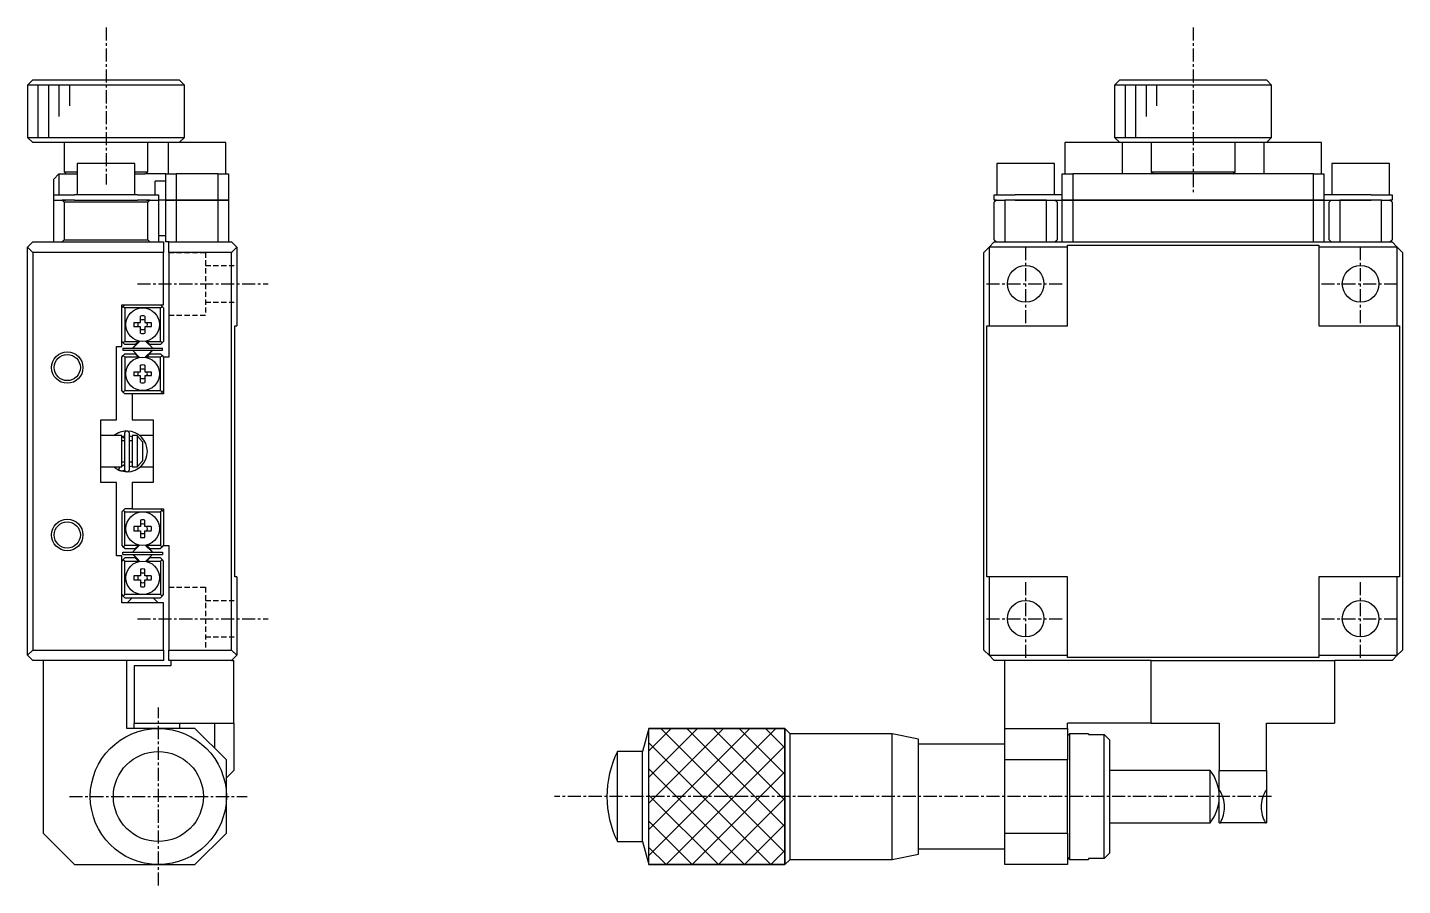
# Model space of a CAD drawing. Extents: x 10 to 361, y 10 to 248.
# Drawn here: x 230 to 361.4, y 110.5 to 192.5 of the extents above; entities that cross this region are included whole.
import ezdxf

# ---------------------------------------------------------------- set-up
doc = ezdxf.new("R2010")
doc.units = 0
doc.linetypes.add('CENTER', pattern=[2, 1.25, -0.25, 0.25, -0.25])
doc.linetypes.add('DASHED', pattern=[0.75, 0.5, -0.25])
doc.layers.get('0').update_dxf_attribs({"linetype": 'CONTINUOUS'})
doc.layers.add('CENTER', color=1, linetype='CENTER')

msp = doc.modelspace()

# ---------------------------------------------------------------- linework, layer by layer
at = {"color": 7, "linetype": 'CONTINUOUS'}
for p, q in [((230.5, 187.5), (230, 187)), ((245, 187), (230, 187)), ((230, 187), (230, 182)), ((230.5, 187.5), (244.5, 187.5)), ((245, 187), (244.5, 187.5)), ((245, 182), (245, 187)), ((334.358029, 187.5), (333.858029, 187)), ((348.858029, 187), (333.858029, 187)), ((333.858029, 187), (333.858029, 182)), ((334.358029, 187.5), (348.358029, 187.5)), ((348.858029, 187), (348.358029, 187.5)), ((348.858029, 182), (348.858029, 187)), ((230, 182), (245, 182)), ((230, 182), (230.5, 181.5)), ((243.45, 181.5), (230.5, 181.5)), ((233.5, 181.5), (233.5, 178.7)), ((241.5, 178.7), (241.5, 181.5)), ((248.95, 181.5), (243.45, 181.5)), ((243.45, 181.5), (243.45, 178.5)), ((244.5, 181.5), (245, 182)), ((248.95, 178.5), (248.95, 181.5)), ((334.608029, 181.5), (329.108029, 181.5)), ((329.108029, 181.5), (329.108029, 178.5)), ((333.858029, 182), (341.358029, 182)), ((333.858029, 182), (334.358029, 181.5)), ((341.358029, 181.5), (334.608029, 181.5)), ((334.608029, 178.5), (334.608029, 181.5)), ((337.358029, 181.5), (337.358029, 178.7)), ((341.358029, 182), (348.858029, 182)), ((348.108029, 181.5), (341.358029, 181.5)), ((345.358029, 178.7), (345.358029, 181.5)), ((353.608029, 181.5), (348.108029, 181.5)), ((348.108029, 181.5), (348.108029, 178.5)), ((348.358029, 181.5), (348.858029, 182)), ((353.608029, 178.5), (353.608029, 181.5)), ((233.5, 178.7), (234.75, 178.7)), ((233.5, 178.7), (233.7, 178.5)), ((240.25, 179.5), (234.75, 179.5)), ((234.75, 179.5), (234.75, 176.5)), ((240.25, 176.5), (240.25, 179.5)), ((240.25, 178.7), (241.5, 178.7)), ((241.3, 178.5), (241.5, 178.7)), ((328.108029, 179.5), (322.608029, 179.5)), ((322.608029, 179.5), (322.608029, 176.5)), ((328.108029, 176.5), (328.108029, 179.5)), ((337.358029, 178.7), (341.358029, 178.7)), ((337.358029, 178.7), (337.558029, 178.5)), ((341.358029, 178.7), (345.358029, 178.7)), ((345.158029, 178.5), (345.358029, 178.7)), ((360.108029, 179.5), (354.608029, 179.5)), ((354.608029, 179.5), (354.608029, 176.5)), ((360.108029, 176.5), (360.108029, 179.5)), ((233, 178.5), (232.5, 178)), ((232.5, 176.5), (232.5, 178)), ((233, 178.5), (233, 176.5)), ((233, 178.5), (234.75, 178.5)), ((240.25, 178.5), (241.2, 178.5)), ((243.2, 178.5), (241.2, 178.5)), ((242.2, 176.5), (242.2, 177.8)), ((243.2, 177.8), (242.2, 177.8)), ((243.2, 176), (243.2, 178.5)), ((243.2, 178.5), (244.2, 178.5)), ((244.2, 178.5), (244.2, 176)), ((248.2, 178.5), (244.2, 178.5)), ((248.2, 176), (248.2, 178.5)), ((248.2, 178.5), (249.2, 178.5)), ((249.2, 178.5), (249.2, 176)), ((328.858029, 176), (328.858029, 178.5)), ((328.858029, 178.5), (329.858029, 178.5)), ((329.858029, 178.5), (329.858029, 176)), ((352.858029, 178.5), (329.858029, 178.5)), ((352.858029, 176), (352.858029, 178.5)), ((352.858029, 178.5), (353.858029, 178.5)), ((353.858029, 178.5), (353.858029, 176)), ((232.5, 176), (232.5, 176.5)), ((232.5, 176.5), (234.5, 176.5)), ((240.5, 176.5), (234.5, 176.5)), ((240.5, 176.5), (242.5, 176.5)), ((242.5, 176.5), (242.5, 176)), ((322.358029, 176), (322.358029, 176.5)), ((322.358029, 176.5), (324.358029, 176.5)), ((328.858029, 176.5), (324.358029, 176.5)), ((358.358029, 176.5), (353.858029, 176.5)), ((358.358029, 176.5), (360.358029, 176.5)), ((360.358029, 176.5), (360.358029, 176)), ((232.5, 172), (232.5, 176)), ((232.5, 176), (233.3, 176)), ((233.5, 175.8), (233.3, 176)), ((233.3, 176), (233.62822, 176)), ((233.62822, 176), (233.3, 176)), ((241.5, 175.8), (233.5, 175.8)), ((233.5, 175.8), (233.5, 172.2)), ((234.5, 176), (233.62822, 176)), ((234.5, 176), (240.5, 176)), ((241.37178, 176), (240.5, 176)), ((241.37178, 176), (241.7, 176)), ((241.7, 176), (241.37178, 176)), ((241.7, 176), (241.5, 175.8)), ((241.5, 172.2), (241.5, 175.8)), ((241.7, 176), (242.5, 176)), ((242.5, 176), (242.5, 172)), ((243.2, 176), (242.5, 176)), ((244.2, 176), (243.2, 176)), ((243.2, 172), (243.2, 176)), ((243.2, 176), (244.2, 176)), ((244.2, 176), (248.2, 176)), ((244.2, 176), (244.2, 172)), ((248.2, 176), (244.2, 176)), ((249.2, 176), (248.2, 176)), ((248.2, 172), (248.2, 176)), ((248.2, 176), (249.2, 176)), ((249.2, 176), (249.2, 172)), ((322.558029, 176), (322.358029, 175.8)), ((322.558029, 176), (322.358029, 176)), ((322.358029, 172.2), (322.358029, 175.8)), ((322.558029, 176), (323.358029, 176)), ((323.358029, 176), (323.358029, 172)), ((324.358029, 176), (323.358029, 176)), ((324.358029, 176), (323.358029, 176)), ((327.358029, 176), (324.358029, 176)), ((324.358029, 176), (327.358029, 176)), ((327.358029, 172), (327.358029, 176)), ((327.358029, 176), (328.858029, 176)), ((328.358029, 175.8), (328.158029, 176)), ((328.358029, 175.8), (328.358029, 172.2)), ((329.858029, 176), (328.858029, 176)), ((328.858029, 172), (328.858029, 176)), ((328.858029, 176), (329.858029, 176)), ((329.858029, 176), (352.858029, 176)), ((329.858029, 176), (329.858029, 172)), ((352.858029, 176), (329.858029, 176)), ((353.858029, 176), (352.858029, 176)), ((352.858029, 172), (352.858029, 176)), ((352.858029, 176), (353.858029, 176)), ((353.858029, 176), (353.858029, 172)), ((353.858029, 176), (355.358029, 176)), ((354.558029, 176), (354.358029, 175.8)), ((354.358029, 172.2), (354.358029, 175.8)), ((358.358029, 176), (355.358029, 176)), ((355.358029, 176), (355.358029, 172)), ((355.358029, 176), (358.358029, 176)), ((359.358029, 176), (358.358029, 176)), ((359.358029, 176), (358.358029, 176)), ((359.358029, 172), (359.358029, 176)), ((359.358029, 176), (360.158029, 176)), ((360.358029, 175.8), (360.158029, 176)), ((360.358029, 176), (360.158029, 176)), ((360.358029, 175.8), (360.358029, 172.2)), ((233.3, 172), (233.5, 172.2)), ((233.5, 172.2), (241.5, 172.2)), ((241.5, 172.2), (241.7, 172)), ((243.2, 172.6), (242.5, 172.6)), ((322.358029, 172.2), (322.558029, 172)), ((328.158029, 172), (328.358029, 172.2)), ((354.358029, 172.2), (354.558029, 172)), ((360.158029, 172), (360.358029, 172.2)), ((230.5, 172), (230, 171.5)), ((230, 132.5), (230, 171.5)), ((230, 171.5), (230.5, 171)), ((230.5, 172), (243, 172)), ((230.5, 171), (230.5, 133)), ((243, 171), (230.5, 171)), ((243, 172), (243, 171)), ((243, 166), (243, 171)), ((243.5, 172), (243.2, 172)), ((243.5, 171), (243.5, 172)), ((243.5, 172), (249.5, 172)), ((243.5, 171), (243.5, 161)), ((249.5, 171), (243.5, 171)), ((249.5, 172), (250, 171.5)), ((250, 171.5), (249.5, 171)), ((249.5, 133), (249.5, 171)), ((250, 171.5), (250, 164)), ((321.858029, 171.5), (321.358029, 171)), ((321.358029, 133), (321.358029, 171)), ((322.358029, 172), (321.858029, 171.5)), ((321.858029, 171.5), (321.858029, 164)), ((329.358029, 171.5), (321.858029, 171.5)), ((322.358029, 172), (360.358029, 172)), ((329.358029, 171.7), (353.358029, 171.7)), ((329.358029, 171.5), (329.358029, 171.7)), ((329.358029, 164), (329.358029, 171.5)), ((353.358029, 171.7), (353.358029, 171.5)), ((360.858029, 171.5), (353.358029, 171.5)), ((353.358029, 171.5), (353.358029, 164)), ((360.858029, 171.5), (360.358029, 172)), ((360.858029, 164), (360.858029, 171.5)), ((361.358029, 171), (360.858029, 171.5)), ((361.358029, 171), (361.358029, 133)), ((239, 162), (239, 166)), ((239, 166), (243, 166)), ((239, 165.7), (239.15, 165.85)), ((239.3, 166), (239.15, 165.85)), ((239.15, 165.85), (239.3, 165.7)), ((239.3, 165.7), (239.3, 162.5)), ((241, 165.7), (239.3, 165.7)), ((242.7, 165.7), (241, 165.7)), ((242.85, 165.85), (242.7, 166)), ((242.7, 165.7), (242.85, 165.85)), ((242.7, 162.5), (242.7, 165.7)), ((242.85, 165.85), (243, 165.7)), ((243, 165.7), (243, 162.5)), ((240.173864, 164.3), (240.8, 164.3)), ((240.8, 164.3), (240.8, 164.926136)), ((241.2, 164.926136), (241.2, 164.3)), ((241.2, 164.3), (241.826136, 164.3)), ((240.8, 163.9), (240.173864, 163.9)), ((240.8, 163.273864), (240.8, 163.9)), ((241.2, 163.9), (241.2, 163.273864)), ((241.826136, 163.9), (241.2, 163.9)), ((249.8, 164), (250, 164)), ((249.8, 140), (249.8, 164)), ((321.658029, 140), (321.658029, 164)), ((321.658029, 164), (321.858029, 164)), ((321.858029, 164), (329.358029, 164)), ((353.358029, 164), (360.858029, 164)), ((360.858029, 164), (361.058029, 164)), ((361.058029, 164), (361.058029, 140)), ((238.5, 162), (239, 162)), ((238.5, 155), (238.5, 162)), ((239.15, 162.35), (239, 162.5)), ((239.1, 161.85), (239.1, 161.65)), ((239.1, 161.85), (242.9, 161.85)), ((239.1, 161.65), (242.9, 161.65)), ((239.3, 162.5), (239.15, 162.35)), ((239.15, 162.35), (239.3, 162.2)), ((239.3, 162.5), (240.600951, 162.5)), ((240.300951, 162.2), (239.3, 162.2)), ((240.714938, 162.525599), (240.098439, 161.909099)), ((240.098439, 161.873744), (240.487348, 162.262652)), ((240.098439, 161.590901), (240.714938, 160.974401)), ((240.300951, 162.2), (240.600951, 162.5)), ((240.487348, 162.262652), (240.745126, 162.520431)), ((240.600951, 162.5), (240.641607, 162.540656)), ((241.901561, 161.626256), (241.254874, 160.979569)), ((241.901561, 161.909099), (241.285062, 162.525599)), ((241.285062, 160.974401), (241.901561, 161.590901)), ((241.358393, 162.540656), (241.399049, 162.5)), ((241.399049, 162.5), (241.699049, 162.2)), ((241.399049, 162.5), (242.7, 162.5)), ((242.7, 162.2), (241.699049, 162.2)), ((242.85, 162.35), (242.7, 162.5)), ((242.7, 162.2), (242.85, 162.35)), ((243, 162.5), (242.85, 162.35)), ((242.9, 161.65), (242.9, 161.85)), ((239, 161), (239.15, 161.15)), ((239, 157.8), (239, 161)), ((239.3, 161.3), (239.15, 161.15)), ((239.15, 161.15), (239.3, 161)), ((239.3, 161.3), (240.300951, 161.3)), ((239.3, 161), (239.3, 157.8)), ((240.600951, 161), (239.3, 161)), ((240.600951, 161), (240.300951, 161.3)), ((240.641607, 160.959344), (240.600951, 161)), ((241.399049, 161), (241.358393, 160.959344)), ((241.699049, 161.3), (241.399049, 161)), ((242.7, 161), (241.399049, 161)), ((241.699049, 161.3), (242.7, 161.3)), ((242.85, 161.15), (242.7, 161.3)), ((242.7, 161), (242.85, 161.15)), ((242.7, 157.8), (242.7, 161)), ((242.85, 161.15), (243, 161)), ((243, 161), (243, 157.5)), ((243.5, 161), (243, 161)), ((240.173864, 159.6), (240.8, 159.6)), ((240.8, 159.2), (240.173864, 159.2)), ((240.8, 159.6), (240.8, 160.226136)), ((240.8, 158.573864), (240.8, 159.2)), ((241.2, 160.226136), (241.2, 159.6)), ((241.2, 159.6), (241.826136, 159.6)), ((241.826136, 159.2), (241.2, 159.2)), ((241.2, 159.2), (241.2, 158.573864)), ((239.15, 157.65), (239, 157.8)), ((239.3, 157.8), (239.15, 157.65)), ((239.15, 157.65), (239.3, 157.5)), ((239.3, 157.8), (241, 157.8)), ((241, 157.8), (242.7, 157.8)), ((242.85, 157.65), (242.7, 157.8)), ((242.7, 157.5), (242.85, 157.65)), ((243, 157.8), (242.85, 157.65)), ((240, 157.5), (239.3, 157.5)), ((240, 157.5), (240, 155)), ((243, 157.5), (240, 157.5)), ((237, 149), (237, 155)), ((237, 155), (238.5, 155)), ((238.723345, 153.770013), (238.710233, 153.764223)), ((238.722209, 153.770721), (238.723035, 153.771197)), ((238.769286, 153.789511), (238.723035, 153.771197)), ((238.723035, 153.771197), (238.724757, 153.771568)), ((238.727475, 153.77109), (238.724757, 153.771568)), ((238.724757, 153.771568), (238.725148, 153.770653)), ((238.772448, 153.790629), (238.769286, 153.789511)), ((238.774491, 153.791342), (238.772448, 153.790629)), ((238.779545, 153.793078), (238.774491, 153.791342)), ((238.782601, 153.794107), (238.779545, 153.793078)), ((238.783954, 153.794558), (238.782601, 153.794107)), ((238.786006, 153.795236), (238.783954, 153.794558)), ((239.278841, 153.709344), (239.278841, 150.259344)), ((239.728841, 150.259344), (239.728841, 153.709344)), ((240, 155), (242, 155)), ((242, 155), (242, 153.075)), ((239, 153.5), (237, 153.5)), ((238.999962, 153.398124), (239.278805, 153.468542)), ((238.999998, 153.380812), (239.009371, 153.380968)), ((239, 150.5), (239, 153.5)), ((239.278841, 153), (239, 153)), ((239.009371, 153.380968), (239.022995, 153.380601)), ((239.022995, 153.380601), (239.036584, 153.379531)), ((239.036584, 153.379531), (239.0501, 153.377762)), ((239.0501, 153.377762), (239.063507, 153.3753)), ((239.063507, 153.3753), (239.076768, 153.372151)), ((239.076768, 153.372151), (239.089847, 153.368326)), ((239.089847, 153.368326), (239.10271, 153.363837)), ((239.10271, 153.363837), (239.115321, 153.358698)), ((239.115321, 153.358698), (239.12765, 153.352925)), ((239.12765, 153.352925), (239.139663, 153.346535)), ((239.139663, 153.346535), (239.151331, 153.339549)), ((239.151331, 153.339549), (239.162626, 153.331986)), ((239.162626, 153.331986), (239.173519, 153.323868)), ((239.173519, 153.323868), (239.183985, 153.315219)), ((239.183985, 153.315219), (239.193999, 153.306064)), ((239.193999, 153.306064), (239.20354, 153.296426)), ((239.20354, 153.296426), (239.212586, 153.286333)), ((239.212586, 153.286333), (239.221116, 153.275811)), ((239.221116, 153.275811), (239.229114, 153.264888)), ((239.229114, 153.264888), (239.236561, 153.253591)), ((239.236561, 153.253591), (239.243442, 153.241949)), ((239.243442, 153.241949), (239.249744, 153.229991)), ((239.249744, 153.229991), (239.255455, 153.217745)), ((239.255455, 153.217745), (239.260561, 153.205243)), ((239.260561, 153.205243), (239.265055, 153.192513)), ((239.265055, 153.192513), (239.268926, 153.179586)), ((239.268926, 153.179586), (239.272169, 153.166492)), ((239.272169, 153.166492), (239.274776, 153.153261)), ((239.274776, 153.153261), (239.276743, 153.139924)), ((239.276743, 153.139924), (239.278066, 153.126511)), ((239.278066, 153.126511), (239.278744, 153.113054)), ((239.278744, 153.113054), (239.278841, 153.105838)), ((240, 153), (239.728841, 153)), ((239.728896, 153.468267), (240.000145, 153.401015)), ((240, 153.5), (240, 150.5)), ((240.5, 153.5), (240, 153.5)), ((240, 153.400894), (240, 153)), ((240.5, 153.445683), (240.5, 153.5)), ((240.5, 150.554317), (240.5, 153.445683)), ((240.5, 153.445683), (241, 152.916515)), ((240.727846, 153.5), (240.727745, 153.5)), ((240.728317, 153.5), (240.728162, 153.5)), ((242, 153.5), (240.728626, 153.5)), ((241, 152.916515), (241, 151.083485)), ((242, 153.075), (242, 150.925)), ((241, 151.083485), (240.5, 150.554317)), ((237, 150.5), (239, 150.5)), ((238.24177, 150.499797), (238.7236, 150.198564)), ((238.690539, 150.213401), (238.71475, 150.202503)), ((238.714538, 150.202552), (238.813764, 150.500013)), ((238.71475, 150.202503), (239.474143, 150.035897)), ((238.718678, 150.209381), (238.718866, 150.216076)), ((238.719179, 150.204105), (238.718678, 150.209381)), ((238.718866, 150.216076), (238.719742, 150.224141)), ((238.720366, 150.200286), (238.719179, 150.204105)), ((238.719742, 150.224141), (238.7213, 150.233517)), ((238.72223, 150.197952), (238.720366, 150.200286)), ((238.7213, 150.233517), (238.723528, 150.244136)), ((238.724757, 150.197121), (238.72223, 150.197952)), ((238.723035, 150.197492), (238.754388, 150.184673)), ((238.723528, 150.244136), (238.72641, 150.255919)), ((238.72641, 150.255919), (238.729925, 150.268782)), ((238.729925, 150.268782), (238.734047, 150.28263)), ((238.734047, 150.28263), (238.738747, 150.297362)), ((238.738747, 150.297362), (238.743989, 150.31287)), ((238.743989, 150.31287), (238.749736, 150.329041)), ((238.749736, 150.329041), (238.755945, 150.345758)), ((238.754388, 150.184673), (238.788098, 150.172769)), ((238.755945, 150.345758), (238.762572, 150.362897)), ((238.762572, 150.362897), (238.769568, 150.380334)), ((238.769568, 150.380334), (238.776881, 150.397942)), ((238.776881, 150.397942), (238.784459, 150.415592)), ((238.784459, 150.415592), (238.792245, 150.433154)), ((238.788098, 150.172769), (238.822349, 150.162566)), ((238.792245, 150.433154), (238.800184, 150.450502)), ((238.800184, 150.450502), (238.808217, 150.467508)), ((238.808217, 150.467508), (238.816286, 150.484047)), ((238.816286, 150.484047), (238.824332, 150.5)), ((238.822349, 150.162566), (238.857056, 150.154091)), ((238.857056, 150.154091), (238.892133, 150.147363)), ((238.892133, 150.147363), (238.927494, 150.142397)), ((238.927494, 150.142397), (238.963053, 150.139206)), ((238.963053, 150.139206), (238.998724, 150.137796)), ((238.998724, 150.137796), (239.034419, 150.138171)), ((239.005129, 150.587751), (238.999997, 150.587877)), ((239, 151), (239.278841, 151)), ((239.018749, 150.587898), (239.005129, 150.587751)), ((239.032339, 150.588748), (239.018749, 150.587898)), ((239.045861, 150.590295), (239.032339, 150.588748)), ((239.034419, 150.138171), (239.070051, 150.140329)), ((239.059277, 150.592535), (239.045861, 150.590295)), ((239.072554, 150.595459), (239.059277, 150.592535)), ((239.070051, 150.140329), (239.105534, 150.144266)), ((239.085654, 150.599057), (239.072554, 150.595459)), ((239.098545, 150.603317), (239.085654, 150.599057)), ((239.111193, 150.608226), (239.098545, 150.603317)), ((239.105534, 150.144266), (239.140781, 150.149971)), ((239.123566, 150.613766), (239.111193, 150.608226)), ((239.135634, 150.619923), (239.123566, 150.613766)), ((239.147367, 150.626676), (239.135634, 150.619923)), ((239.140781, 150.149971), (239.175706, 150.157431)), ((239.158738, 150.634007), (239.147367, 150.626676)), ((239.16972, 150.641893), (239.158738, 150.634007)), ((239.180288, 150.650313), (239.16972, 150.641893)), ((239.175706, 150.157431), (239.210224, 150.166628)), ((239.190417, 150.659244), (239.180288, 150.650313)), ((239.200086, 150.668661), (239.190417, 150.659244)), ((239.209272, 150.678541), (239.200086, 150.668661)), ((239.217957, 150.688856), (239.209272, 150.678541)), ((239.210224, 150.166628), (239.244251, 150.17754)), ((239.226122, 150.699582), (239.217957, 150.688856)), ((239.23375, 150.710691), (239.226122, 150.699582)), ((239.240824, 150.722156), (239.23375, 150.710691)), ((239.247331, 150.73395), (239.240824, 150.722156)), ((239.244251, 150.17754), (239.277703, 150.19014)), ((239.253256, 150.746043), (239.247331, 150.73395)), ((239.258589, 150.758408), (239.253256, 150.746043)), ((239.263317, 150.771015), (239.258589, 150.758408)), ((239.267431, 150.783836), (239.263317, 150.771015)), ((239.270923, 150.79684), (239.267431, 150.783836)), ((239.273786, 150.809998), (239.270923, 150.79684)), ((239.276013, 150.823279), (239.273786, 150.809998)), ((239.2776, 150.836654), (239.276013, 150.823279)), ((239.278543, 150.850091), (239.2776, 150.836654)), ((239.277703, 150.19014), (239.288459, 150.194604)), ((239.278841, 150.862851), (239.278543, 150.850091)), ((239.728841, 151), (240, 151)), ((240.000034, 150.56785), (239.728899, 150.500192)), ((240, 151), (240, 150.567839)), ((240, 150.5), (240.5, 150.5)), ((240.5, 150.5), (240.5, 150.554317)), ((240.766364, 150.5), (242, 150.5)), ((242, 150.925), (242, 149)), ((238.5, 149), (237, 149)), ((238.5, 142), (238.5, 149)), ((240, 149), (240, 146.5)), ((242, 149), (240, 149)), ((239.15, 146.35), (239, 146.2)), ((239, 146.2), (239, 143)), ((239.15, 146.35), (239.3, 146.5)), ((239.3, 146.2), (239.15, 146.35)), ((240, 146.5), (239.3, 146.5)), ((239.3, 143), (239.3, 146.2)), ((239.3, 146.2), (241, 146.2)), ((240, 146.5), (243, 146.5)), ((241, 146.2), (242.7, 146.2)), ((242.7, 146.5), (242.85, 146.35)), ((242.85, 146.35), (242.7, 146.2)), ((242.7, 146.2), (242.7, 143)), ((243, 146.2), (242.85, 146.35)), ((243, 146.5), (243, 143)), ((240.8, 144.8), (240.173864, 144.8)), ((240.8, 145.426136), (240.8, 144.8)), ((241.2, 144.8), (241.2, 145.426136)), ((241.826136, 144.8), (241.2, 144.8)), ((240.173864, 144.4), (240.8, 144.4)), ((240.8, 144.4), (240.8, 143.773864)), ((241.2, 143.773864), (241.2, 144.4)), ((241.2, 144.4), (241.826136, 144.4)), ((239, 142), (238.5, 142)), ((239, 143), (239.15, 142.85)), ((239, 137.5), (239, 142)), ((239.1, 142.15), (239.1, 142.35)), ((239.1, 142.35), (242.9, 142.35)), ((239.1, 142.15), (242.9, 142.15)), ((239.15, 142.85), (239.3, 143)), ((239.3, 142.7), (239.15, 142.85)), ((240.600951, 143), (239.3, 143)), ((239.3, 142.7), (240.300951, 142.7)), ((240.714938, 143.025599), (240.098439, 142.409099)), ((240.098439, 142.126256), (240.487348, 141.737348)), ((240.098439, 142.090901), (240.714938, 141.474401)), ((240.600951, 143), (240.300951, 142.7)), ((240.641607, 143.040656), (240.600951, 143)), ((241.901561, 142.373744), (241.254874, 143.020431)), ((241.901561, 142.409099), (241.285062, 143.025599)), ((241.285062, 141.474401), (241.901561, 142.090901)), ((241.399049, 143), (241.358393, 143.040656)), ((242.7, 143), (241.399049, 143)), ((241.699049, 142.7), (241.399049, 143)), ((241.699049, 142.7), (242.7, 142.7)), ((242.7, 143), (242.85, 142.85)), ((242.85, 142.85), (242.7, 142.7)), ((242.85, 142.85), (243, 143)), ((242.9, 142.35), (242.9, 142.15)), ((243, 143), (243.5, 143)), ((243.5, 143), (243.5, 133)), ((239.15, 141.65), (239, 141.5)), ((239.15, 141.65), (239.3, 141.8)), ((239.3, 141.5), (239.15, 141.65)), ((240.300951, 141.8), (239.3, 141.8)), ((239.3, 141.5), (240.600951, 141.5)), ((239.3, 138.3), (239.3, 141.5)), ((240.300951, 141.8), (240.600951, 141.5)), ((240.487348, 141.737348), (240.745126, 141.479569)), ((240.600951, 141.5), (240.641607, 141.459344)), ((240.8, 140.726136), (240.8, 140.1)), ((241.2, 140.1), (241.2, 140.726136)), ((241.358393, 141.459344), (241.399049, 141.5)), ((241.399049, 141.5), (241.699049, 141.8)), ((241.399049, 141.5), (242.7, 141.5)), ((242.7, 141.8), (241.699049, 141.8)), ((242.7, 141.8), (242.85, 141.65)), ((242.85, 141.65), (242.7, 141.5)), ((242.7, 141.5), (242.7, 138.3)), ((243, 141.5), (242.85, 141.65)), ((243, 138.3), (243, 141.5)), ((240.8, 140.1), (240.173864, 140.1)), ((240.173864, 139.7), (240.8, 139.7)), ((240.8, 139.7), (240.8, 139.073864)), ((241.826136, 140.1), (241.2, 140.1)), ((241.2, 139.073864), (241.2, 139.7)), ((241.2, 139.7), (241.826136, 139.7)), ((250, 140), (249.8, 140)), ((250, 140), (250, 132.5)), ((321.858029, 140), (321.658029, 140)), ((321.858029, 140), (321.858029, 132.5)), ((329.358029, 140), (321.858029, 140)), ((329.358029, 132.5), (329.358029, 140)), ((353.358029, 140), (353.358029, 132.5)), ((360.858029, 140), (353.358029, 140)), ((360.858029, 132.5), (360.858029, 140)), ((361.058029, 140), (360.858029, 140)), ((239, 138.3), (239.15, 138.15)), ((239.15, 138.15), (239.3, 138.3)), ((239.3, 138), (239.15, 138.15)), ((241, 138.3), (239.3, 138.3)), ((239.3, 138), (242.7, 138)), ((240, 137.980744), (239.75, 137.730744)), ((240, 137.980744), (242, 137.980744)), ((242.7, 138.3), (241, 138.3)), ((242.25, 137.730744), (242, 137.980744)), ((242.7, 138.3), (242.85, 138.15)), ((242.85, 138.15), (242.7, 138)), ((242.85, 138.15), (243, 138.3)), ((243, 137.5), (239, 137.5)), ((239.75, 137.730744), (239.519256, 137.5)), ((242.480744, 137.5), (242.25, 137.730744)), ((243, 133), (243, 137.5)), ((230.5, 133), (230, 132.5)), ((230.5, 133), (243, 133)), ((243, 133), (243, 132)), ((243.5, 133), (249.5, 133)), ((243.5, 132), (243.5, 133)), ((249.5, 133), (250, 132.5)), ((321.358029, 133), (321.858029, 132.5)), ((360.858029, 132.5), (361.358029, 133)), ((230, 132.5), (230.5, 132)), ((243, 132), (230.5, 132)), ((231.5, 132), (231.5, 115.5)), ((239.5, 125.5), (239.5, 132)), ((240.2, 131.5), (240.2, 126)), ((243.7, 131.5), (240.2, 131.5)), ((249.5, 132), (243.5, 132)), ((243.7, 132), (243.7, 131.5)), ((250, 132.5), (249.5, 132)), ((249.5, 132), (249.7, 132)), ((249.7, 126), (249.7, 132)), ((321.858029, 132.5), (329.358029, 132.5)), ((321.858029, 132.5), (322.358029, 132)), ((337.358029, 132), (322.358029, 132)), ((323.358029, 125.5), (323.358029, 132)), ((329.358029, 132.3), (329.358029, 132.5)), ((353.358029, 132.3), (329.358029, 132.3)), ((337.358029, 126), (337.358029, 132)), ((337.358029, 132), (354.858029, 132)), ((353.358029, 132.5), (353.358029, 132.3)), ((353.358029, 132.5), (360.858029, 132.5)), ((354.858029, 132), (354.858029, 126)), ((360.358029, 132), (354.858029, 132)), ((360.358029, 132), (360.858029, 132.5)), ((242.5, 125.5), (239.5, 125.5)), ((240.2, 126), (249.7, 126)), ((240.2, 125.5), (240.2, 126)), ((246, 125.5), (242.5, 125.5)), ((244.541688, 125.5), (244.541688, 126)), ((249, 122.5), (246, 125.5)), ((247.858312, 126), (247.858312, 123.641688)), ((249.7, 126), (249.7, 121.5)), ((289.358022, 125.499999), (288.768534, 123.3)), ((289.358022, 125.499999), (302.358023, 125.499999)), ((289.358022, 112.500001), (289.358022, 125.499999)), ((302.358023, 119.000028), (302.358023, 125.499999)), ((302.858025, 124.999996), (302.358023, 125.499999)), ((302.358023, 125.499999), (302.358023, 112.500001)), ((302.858025, 119.000026), (302.858025, 124.999996)), ((312.60803, 124.999996), (302.858025, 124.999996)), ((312.60803, 119.000026), (312.60803, 124.999996)), ((315.108029, 124.499997), (312.60803, 124.999996)), ((323.358029, 122.5), (323.358029, 125.5)), ((323.358029, 125.5), (329.358029, 125.5)), ((337.358029, 126), (329.358029, 126)), ((329.358029, 125.5), (329.358029, 126)), ((329.358029, 125.5), (329.358029, 122.5)), ((329.558029, 125), (329.358029, 124.8)), ((329.558029, 125), (329.558029, 113)), ((331.358029, 125), (329.558029, 125)), ((331.358029, 125), (331.358029, 124.91608)), ((331.358029, 124.91608), (332.858029, 124.91608)), ((332.858029, 113.08392), (332.858029, 124.91608)), ((332.858029, 124.91608), (333.358029, 124.408327)), ((337.358029, 126), (343.858029, 126)), ((343.858029, 126), (343.858029, 121.5)), ((348.358029, 126), (354.858029, 126)), ((348.358029, 121.5), (348.358029, 126)), ((315.108029, 119.000024), (315.108029, 124.499997)), ((323.358029, 124), (315.108029, 124)), ((333.358029, 124.408327), (333.358029, 113.591673)), ((249, 119), (249, 122.5)), ((286.358023, 119.000019), (286.358023, 123.3)), ((288.768534, 123.3), (286.358023, 123.3)), ((288.768534, 119.000019), (288.768534, 123.3)), ((329.358029, 122.5), (323.358029, 122.5)), ((323.358029, 115.5), (323.358029, 122.5)), ((329.358029, 115.5), (329.358029, 122.5)), ((249, 120.8), (249.7, 121.5)), ((342.98052, 121.499996), (333.358029, 121.499996)), ((342.98052, 119.000011), (342.98052, 121.499996)), ((343.858029, 121.5), (348.358029, 121.5)), ((343.858029, 119.658312), (343.858029, 121.5)), ((348.358029, 121.5), (348.358029, 119.658312)), ((343.858029, 116.5), (343.858029, 119.658312)), ((348.358029, 119.658312), (348.358029, 116.5)), ((249, 115.5), (249, 119)), ((286.358023, 114.7), (286.358023, 119.000019)), ((288.768534, 114.7), (288.768534, 119.000019)), ((289.358022, 112.500001), (289.358022, 119.000028)), ((302.858025, 113.000004), (302.858025, 119.000026)), ((312.60803, 113.000004), (312.60803, 119.000026)), ((315.108029, 113.500003), (315.108029, 119.000024)), ((342.98052, 116.500004), (342.98052, 119.000011)), ((333.358029, 116.500004), (342.98052, 116.500004)), ((343.858029, 116.5), (343.956105, 116.5)), ((348.259953, 116.5), (343.956105, 116.5)), ((348.259953, 116.5), (348.358029, 116.5)), ((231.5, 115.5), (234.5, 112.5)), ((246, 112.5), (249, 115.5)), ((286.358023, 114.7), (288.768534, 114.7)), ((288.768534, 114.7), (289.358022, 112.500001)), ((323.358029, 115.5), (329.358029, 115.5)), ((323.358029, 112.5), (323.358029, 115.5)), ((329.358029, 115.5), (329.358029, 112.5)), ((302.358023, 112.500001), (302.858025, 113.000004)), ((302.858025, 113.000004), (312.60803, 113.000004)), ((312.60803, 113.000004), (315.108029, 113.500003)), ((315.108029, 114), (323.358029, 114)), ((329.358029, 113.2), (329.558029, 113)), ((329.558029, 113), (331.358029, 113)), ((332.858029, 113.08392), (331.358029, 113.08392)), ((331.358029, 113.08392), (331.358029, 113)), ((333.358029, 113.591673), (332.858029, 113.08392)), ((234.5, 112.5), (242.5, 112.5)), ((242.5, 112.5), (246, 112.5)), ((302.358023, 112.500001), (289.358022, 112.500001)), ((329.358029, 112.5), (323.358029, 112.5))]:
    msp.add_line(p, q, dxfattribs=at)
at = {"color": 3, "linetype": 'CONTINUOUS'}
for p, q in [((231, 187), (231, 182)), ((232, 187), (232, 182)), ((233, 187), (233, 184)), ((234, 187), (234, 185)), ((334.858029, 187), (334.858029, 182)), ((335.858029, 187), (335.858029, 182)), ((336.858029, 187), (336.858029, 184)), ((337.858029, 187), (337.858029, 185)), ((289.358022, 119.000028), (289.358022, 125.499999)), ((302.358023, 125.499999), (289.358022, 125.499999)), ((289.358022, 123.358022), (291.499999, 125.499999)), ((289.358022, 120.858022), (293.999999, 125.499999)), ((289.358022, 118.358022), (296.499999, 125.499999)), ((289.358022, 115.858022), (298.999999, 125.499999)), ((289.358022, 113.358022), (301.499999, 125.499999)), ((290.500001, 125.499999), (302.358023, 113.641977)), ((293.000001, 125.499999), (302.358023, 116.141977)), ((295.500001, 125.499999), (302.358023, 118.641977)), ((298.000001, 125.499999), (302.358023, 121.141977)), ((300.500001, 125.499999), (302.358023, 123.641977)), ((289.358022, 124.141978), (300.999999, 112.500001)), ((291.000001, 112.500001), (302.358023, 123.858023)), ((289.358022, 121.641978), (298.499999, 112.500001)), ((293.500001, 112.500001), (302.358023, 121.358023)), ((289.358022, 119.141978), (295.999999, 112.500001)), ((296.000001, 112.500001), (302.358023, 118.858023)), ((302.358023, 112.500001), (302.358023, 119.000028)), ((289.358022, 116.641978), (293.499999, 112.500001)), ((298.500001, 112.500001), (302.358023, 116.358023)), ((289.358022, 114.141978), (290.999999, 112.500001)), ((301.000001, 112.500001), (302.358023, 113.858023)), ((289.358022, 112.500001), (302.358023, 112.500001))]:
    msp.add_line(p, q, dxfattribs=at)
at = {"color": 3, "linetype": 'DASHED'}
for p, q in [((243.5, 171), (247, 171)), ((247, 171), (247, 165)), ((247, 169.75), (250, 169.75)), ((247, 166.25), (250, 166.25)), ((243.5, 165), (247, 165)), ((243.5, 139), (247, 139)), ((247, 139), (247, 133)), ((247, 137.75), (250, 137.75)), ((247, 134.25), (250, 134.25)), ((243.5, 133), (247, 133))]:
    msp.add_line(p, q, dxfattribs=at)
at = {"color": 7, "linetype": 'CONTINUOUS'}
for centre, radius in [((325.358029, 168), 1.75), ((357.358029, 168), 1.75), ((241, 164.1), 1.6), ((233.8, 160), 1.25), ((241, 159.4), 1.6), ((241, 144.6), 1.6), ((233.8, 144), 1.25), ((241, 139.9), 1.6), ((325.358029, 136), 1.75), ((357.358029, 136), 1.75), ((242.5, 119), 6.499999), ((242.5, 119), 4.3)]:
    msp.add_circle(centre, radius, dxfattribs=at)
at = {"color": 3, "linetype": 'CONTINUOUS'}
for centre in [(233.8, 160), (233.8, 144)]:
    msp.add_circle(centre, 1.5, dxfattribs=at)
at = {"color": 7, "linetype": 'CONTINUOUS'}
for centre, radius, start, end in [((241, 164.1), 0.85, 166.391039, 193.608961), ((241, 164.1), 0.459295, 154.186081, 205.813919), ((241, 164.1), 0.85, 76.391039, 103.608961), ((241, 164.1), 0.459295, 64.186081, 115.813919), ((241, 164.1), 0.459295, 334.186081, 25.813919), ((241, 164.1), 0.85, 346.391039, 13.608961), ((241, 164.1), 0.459295, 244.186081, 295.813919), ((241, 164.1), 0.85, 256.391039, 283.608961), ((240.23986, 161.767678), 0.2, 135, 155.693883), ((240.23986, 161.732322), 0.2, 204.306117, 225), ((240.23986, 161.732322), 0.2, 135, 143.957276), ((241.76014, 161.767678), 0.2, 24.306117, 45), ((241.76014, 161.732322), 0.2, 315, 335.693883), ((241.76014, 161.767678), 0.2, 315, 323.957276), ((241, 159.4), 0.85, 166.391039, 193.608961), ((241, 159.4), 0.459295, 154.186081, 205.813919), ((241, 159.4), 0.85, 76.391039, 103.608961), ((241, 159.4), 0.459295, 64.186081, 115.813919), ((241, 159.4), 0.459295, 244.186081, 295.813919), ((241, 159.4), 0.459295, 334.186081, 25.813919), ((241, 159.4), 0.85, 346.391039, 13.608961), ((241, 159.4), 0.85, 256.391039, 283.608961), ((239.505892, 151.978544), 1.95452, 90.936425, 128.867884), ((239.503841, 153.709344), 0.225, 0, 180), ((239.503906, 151.984286), 1.948674, 270.747257, 89.157427), ((239.503841, 150.259344), 0.225, 180, 0), ((241, 144.6), 0.85, 166.391039, 193.608961), ((241, 144.6), 0.459295, 154.186081, 205.813919), ((241, 144.6), 0.85, 76.391039, 103.608961), ((241, 144.6), 0.459295, 64.186081, 115.813919), ((241, 144.6), 0.459295, 334.186081, 25.813919), ((241, 144.6), 0.85, 346.391039, 13.608961), ((241, 144.6), 0.459295, 244.186081, 295.813919), ((241, 144.6), 0.85, 256.391039, 283.608961), ((240.23986, 142.267678), 0.2, 135, 155.693883), ((240.23986, 142.232322), 0.2, 204.306117, 225), ((240.23986, 142.267678), 0.2, 216.042724, 225), ((241.76014, 142.267678), 0.2, 24.306117, 45), ((241.76014, 142.232322), 0.2, 36.042724, 45), ((241.76014, 142.232322), 0.2, 315, 335.693883), ((241, 139.9), 0.85, 76.391039, 103.608961), ((241, 139.9), 0.85, 166.391039, 193.608961), ((241, 139.9), 0.459295, 154.186081, 205.813919), ((241, 139.9), 0.459295, 64.186081, 115.813919), ((241, 139.9), 0.459295, 244.186081, 295.813919), ((241, 139.9), 0.459295, 334.186081, 25.813919), ((241, 139.9), 0.85, 346.391039, 13.608961), ((241, 139.9), 0.85, 256.391039, 283.608961), ((295.103024, 118.999998), 9.745001, 153.816202, 206.183785), ((339.858025, 118.999997), 3.999997, 0, 38.682205), ((341.358029, 118), 3, 0, 33.55731), ((350.858029, 118), 3, 146.44269, 180), ((339.858025, 118.999997), 3.999997, 321.317827, 0), ((341.358029, 118), 3, 330, 0), ((350.858029, 118), 3, 180, 210)]:
    msp.add_arc(centre, radius, start, end, dxfattribs=at)
at = {"layer": 'CENTER', "color": 1, "linetype": 'CENTER'}
for p, q in [((237.5, 192.5), (237.5, 177.5)), ((341.358029, 192.5), (341.358029, 176.5)), ((325.358029, 164.25), (325.358029, 171.75)), ((357.358029, 164.25), (357.358029, 171.75)), ((240.5, 168), (253, 168)), ((321.608029, 168), (329.108029, 168)), ((353.608029, 168), (361.108029, 168)), ((325.358029, 132.25), (325.358029, 139.75)), ((357.358029, 132.25), (357.358029, 139.75)), ((240.5, 136), (253, 136)), ((321.608029, 136), (329.108029, 136)), ((353.608029, 136), (361.108029, 136)), ((242.5, 110.500001), (242.5, 127.499999)), ((234.000001, 119), (250.999999, 119)), ((348.858021, 119), (280.358022, 119))]:
    msp.add_line(p, q, dxfattribs=at)

doc.saveas('drawing.dxf')
